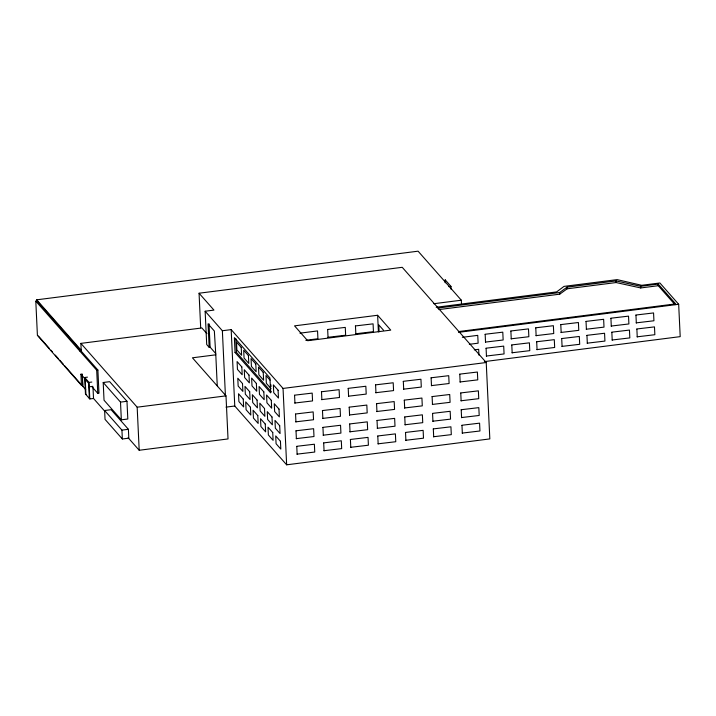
<?xml version="1.0" encoding="UTF-8"?>
<svg xmlns="http://www.w3.org/2000/svg" width="716" height="716" viewBox="0 0 716 716"><rect width="100%" height="100%" fill="white"/><g stroke="black" fill="none" stroke-linecap="round" stroke-linejoin="round"><path stroke-width="1.07" d="M444.627 281.871L445.218 279.875L450.964 286.391L451.107 289.327M437.655 308.086L559.644 292.531L567.09 287.143L616.029 280.905L640.641 286.302L658.192 284.064L675.68 303.879L458.374 331.589M438.845 309.589L559.724 294.178L567.162 288.79L616.1 282.551L640.722 287.948L658.273 285.711L675.027 304.703M36.802 302.009L36.704 299.816L418.081 251.182L461.328 300.21L461.507 304.04M82.188 375.184L82.653 385.199L81.454 385.351L37.411 335.419L35.8 301.168L36.999 301.015L97.886 370.047L98.978 393.173L97.779 393.326L91.746 386.479M199.057 293.22L402.231 267.31L486.227 362.52L489.825 438.908L286.651 464.818L234.767 406.008L231.17 329.62L222.363 330.747L205.143 311.227L213.95 310.1L199.057 293.22L200.686 327.83M448.843 286.668L450.964 286.391M80.058 351.341L81.257 351.189L80.881 343.385L201.885 327.955L206.906 333.647M433.833 303.718L461.328 300.21M436.214 307.262L556.618 291.913L564.002 286.391L617.129 279.616L641.697 285.299L659.892 282.981L678.67 304.273L680.2 336.636L484.392 361.607M377.627 315.264L294.545 325.861L307.665 340.718L390.739 330.13L377.627 315.264L378.415 331.866M299.941 333.173L317.546 330.926L317.922 338.749L305.813 340.297M327.543 329.485L345.282 327.391L345.649 335.213L327.91 337.317M355.342 325.941L373.081 323.847L373.448 331.669L355.709 333.772M205.143 311.227L206.709 344.53L209.161 347.305L210.119 347.179L215.713 353.534M217.252 385.754L215.793 354.823L192.434 357.803L225.996 395.858L228.028 438.935L139.199 450.266L128.146 437.736M235.063 352.523L270.666 392.887L269.959 377.994L234.365 337.639L235.063 352.523L236.441 352.353L271.319 391.885M35.8 301.168L96.696 370.199L97.886 370.047M81.454 385.351L80.935 374.226L82.134 374.074M104.572 411.002L93.519 398.472L89.804 398.946L85.472 394.033L84.685 377.502L87.477 377.144M458.535 332.34L678.67 304.273M84.685 377.502L89.026 382.407L91.809 382.058M103.202 382.496L109.673 381.673L126.974 401.282L127.806 419.003L121.335 419.827L104.035 400.217L103.202 382.496L120.503 402.115L121.335 419.827M462.348 337.317L477.751 335.356L478.127 343.179L469.32 344.306M485.045 334.265L502.784 332.161L503.151 339.993L485.412 342.087M510.75 330.989L528.489 328.886L528.856 336.717L511.117 338.811M535.64 327.812L553.378 325.708L553.745 333.54L536.007 335.643M560.673 324.616L578.412 322.522L578.779 330.345L561.04 332.448M585.903 321.403L603.642 319.3L604.009 327.131L586.27 329.226M610.793 318.226L628.532 316.132L628.899 323.954L611.16 326.057M635.826 315.04L653.565 312.937L653.932 320.768L636.193 322.862M89.232 386.801L92.946 386.327M474.269 349.864L478.673 349.301L478.95 355.172M485.967 348.209L503.706 346.114L504.073 353.937L486.334 356.04M511.672 344.933L529.41 342.83L529.777 350.661L512.038 352.764M536.561 341.756L554.3 339.661L554.667 347.484L536.928 349.587M561.586 338.57L579.325 336.466L579.7 344.298L561.962 346.392M586.825 335.348L604.564 333.253L604.93 341.076L587.192 343.179M611.715 332.179L629.453 330.076L629.82 337.907L612.082 340.002M636.739 328.984L654.478 326.89L654.854 334.712L637.115 336.815M120.503 402.115L126.974 401.282M104.626 410.51L111.096 409.686L128.397 429.296L128.808 438.156L122.346 438.98L105.037 419.37L104.626 410.51L121.926 430.119L122.346 438.98M231.17 329.62L283.044 388.43L486.227 362.52M80.881 343.385L137.168 407.189L225.996 395.858M294.446 395.196L312.185 393.102L312.552 400.924L294.813 403.027M321.368 391.768L339.107 389.665L339.482 397.496L321.744 399.591M348.101 388.358L365.84 386.255L366.207 394.086L348.468 396.19M375.461 384.868L393.2 382.774L393.567 390.596L375.828 392.699M403.197 381.333L420.936 379.238L421.303 387.061L403.564 389.164M430.996 377.788L448.735 375.685L449.102 383.516L431.363 385.62M459.645 374.137L477.384 372.034L477.76 379.865L460.021 381.959M225.961 407.135L234.767 406.008M121.926 430.119L128.397 429.296M295.431 414.009L313.169 411.906L313.536 419.737L295.798 421.831M322.361 410.572L340.1 408.478L340.467 416.3L322.728 418.404M349.086 407.162L366.825 405.068L367.192 412.89L349.453 414.994M376.446 403.681L394.185 401.578L394.561 409.409L376.822 411.503M404.182 400.137L421.921 398.042L422.288 405.865L404.549 407.968M431.981 396.592L449.72 394.498L450.096 402.32L432.357 404.424M460.639 392.941L478.377 390.846L478.744 398.669L461.006 400.772M295.887 430.799L313.626 428.705L313.993 436.527L296.254 438.631M322.809 427.371L340.548 425.268L340.923 433.09L323.185 435.194M349.542 423.962L367.281 421.858L367.648 429.69L349.909 431.784M376.902 420.471L394.641 418.368L395.008 426.199L377.269 428.293M404.638 416.936L422.377 414.832L422.744 422.664L405.005 424.758M432.437 413.392L450.176 411.288L450.543 419.12L432.804 421.214M461.086 409.731L478.825 407.637L479.201 415.459L461.462 417.562M296.639 446.319L314.378 444.224L314.745 452.047L297.006 454.15M323.569 442.891L341.308 440.788L341.675 448.619L323.936 450.713M350.294 439.481L368.033 437.378L368.4 445.209L350.661 447.303M377.654 435.99L395.402 433.887L395.769 441.718L378.03 443.822M405.39 432.455L423.129 430.352L423.496 438.183L405.757 440.277M433.189 428.911L450.928 426.808L451.304 434.639L433.565 436.733M461.847 425.259L479.586 423.156L479.953 430.987L462.214 433.082M383.525 330.255L378.791 324.894L379.113 331.741M270.039 380.106L265.985 375.506L266.352 383.329L271.087 388.699M215.793 354.823L214.352 331.025L208.052 323.883L209.161 347.305M36.704 299.816L81.212 350.267M80.935 374.226L84.631 378.415M38.404 336.001L49.404 348.468M50.872 350.133L52.34 351.798M55.266 355.118L58.202 358.439M59.67 360.103L63.33 364.256M64.798 365.921L80.192 383.373M81.66 385.038L85.705 389.62M658.192 284.064L658.273 285.711M640.641 286.302L640.722 287.948M636.873 329.127L637.24 336.959M635.951 315.183L636.318 323.014M616.029 280.905L616.1 282.551M611.84 332.322L612.216 340.154M610.927 318.378L611.294 326.201M586.95 335.5L587.326 343.322M586.037 321.547L586.404 329.378M567.09 287.143L567.162 288.79M559.644 292.531L559.724 294.178M561.72 338.713L562.087 346.544M560.798 324.769L561.165 332.591M536.687 341.908L537.063 349.73M535.774 327.955L536.141 335.786M511.797 345.076L512.173 352.907M510.884 331.132L511.251 338.954M486.092 348.361L486.459 356.183M485.171 334.408L485.538 342.239M460.764 393.093L461.131 400.915M459.779 374.28L460.146 382.111M461.22 409.883L461.587 417.705M461.972 425.402L462.339 433.234M445.218 279.875L445.352 282.802M432.115 396.745L432.482 404.567M431.122 377.932L431.497 385.763M432.562 413.535L432.938 421.366M433.323 429.054L433.69 436.885M404.307 400.289L404.683 408.111M403.323 381.476L403.69 389.307M405.525 432.598L405.891 440.43M404.764 417.079L405.131 424.91M376.58 403.824L376.947 411.646M375.596 385.02L375.963 392.842M377.037 420.614L377.404 428.445M377.788 436.134L378.155 443.965M355.467 326.084L355.843 333.916M348.227 388.502L348.594 396.333M349.211 407.315L349.578 415.137M349.668 424.105L350.035 431.936M350.419 439.624L350.786 447.455M327.668 329.629L328.044 337.46M321.502 391.912L321.869 399.743M322.486 410.724L322.853 418.547M322.943 427.515L323.31 435.337M323.695 443.034L324.062 450.865M295.565 414.152L295.932 421.984M294.571 395.348L294.947 403.171M296.012 430.942L296.388 438.774M296.773 446.471L297.14 454.293M283.044 388.43L286.651 464.818M270.899 384.787L270.997 386.747M235.788 338.525L236.441 352.353M222.363 330.747L225.442 396.064M209.009 323.757L210.119 347.179M137.168 407.189L139.199 450.266M96.696 370.199L97.779 393.326M92.991 387.437L93.519 398.472M89.026 382.407L89.804 398.946M89.357 398.445L88.65 383.32L85.213 379.435L85.929 394.561M82.34 374.316L82.913 386.461M241.238 347.457L236.504 342.087L236.871 349.909L241.605 355.279L241.238 347.457M248.425 355.601L243.691 350.231L244.058 358.063L248.792 363.424L248.425 355.601M255.782 363.943L251.048 358.573L251.414 366.404L256.149 371.774L255.782 363.943M263.237 372.401L258.503 367.031L258.879 374.853L263.613 380.223L263.237 372.401M278.094 390.238L273.36 384.868L273.727 392.699L278.461 398.069L278.094 390.238M241.82 366.932L237.085 361.562L237.452 369.393L242.187 374.763L241.82 366.932M249.007 375.086L244.272 369.716L244.639 377.538L249.374 382.908L249.007 375.086M256.364 383.427L251.629 378.057L251.996 385.879L256.74 391.249L256.364 383.427M263.828 391.876L259.085 386.515L259.46 394.337L264.195 399.707L263.828 391.876M271.301 400.351L266.567 394.99L266.934 402.813L271.668 408.183L271.301 400.351M279.007 409.087L274.273 403.726L274.64 411.548L279.374 416.918L279.007 409.087M242.518 383.579L237.784 378.209L238.151 386.04L242.885 391.41L242.518 383.579M249.705 391.733L244.97 386.363L245.337 394.185L250.072 399.555L249.705 391.733M257.062 400.074L252.327 394.704L252.703 402.535L257.438 407.896L257.062 400.074M264.526 408.532L259.792 403.162L260.159 410.984L264.893 416.354L264.526 408.532M271.999 416.998L267.265 411.637L267.632 419.46L272.366 424.83L271.999 416.998M279.705 425.734L274.971 420.373L275.338 428.195L280.072 433.565L279.705 425.734M243.261 399.116L238.518 393.746L238.893 401.569L243.628 406.939L243.261 399.116M250.448 407.261L245.704 401.891L246.08 409.722L250.815 415.083L250.448 407.261M257.805 415.602L253.07 410.232L253.437 418.063L258.172 423.433L257.805 415.602M265.26 424.06L260.526 418.69L260.892 426.512L265.636 431.882L265.26 424.06M272.742 432.536L268.008 427.166L268.375 434.988L273.109 440.358L272.742 432.536M280.448 441.271L275.705 435.901L276.081 443.723L280.815 449.093L280.448 441.271"/></g></svg>
